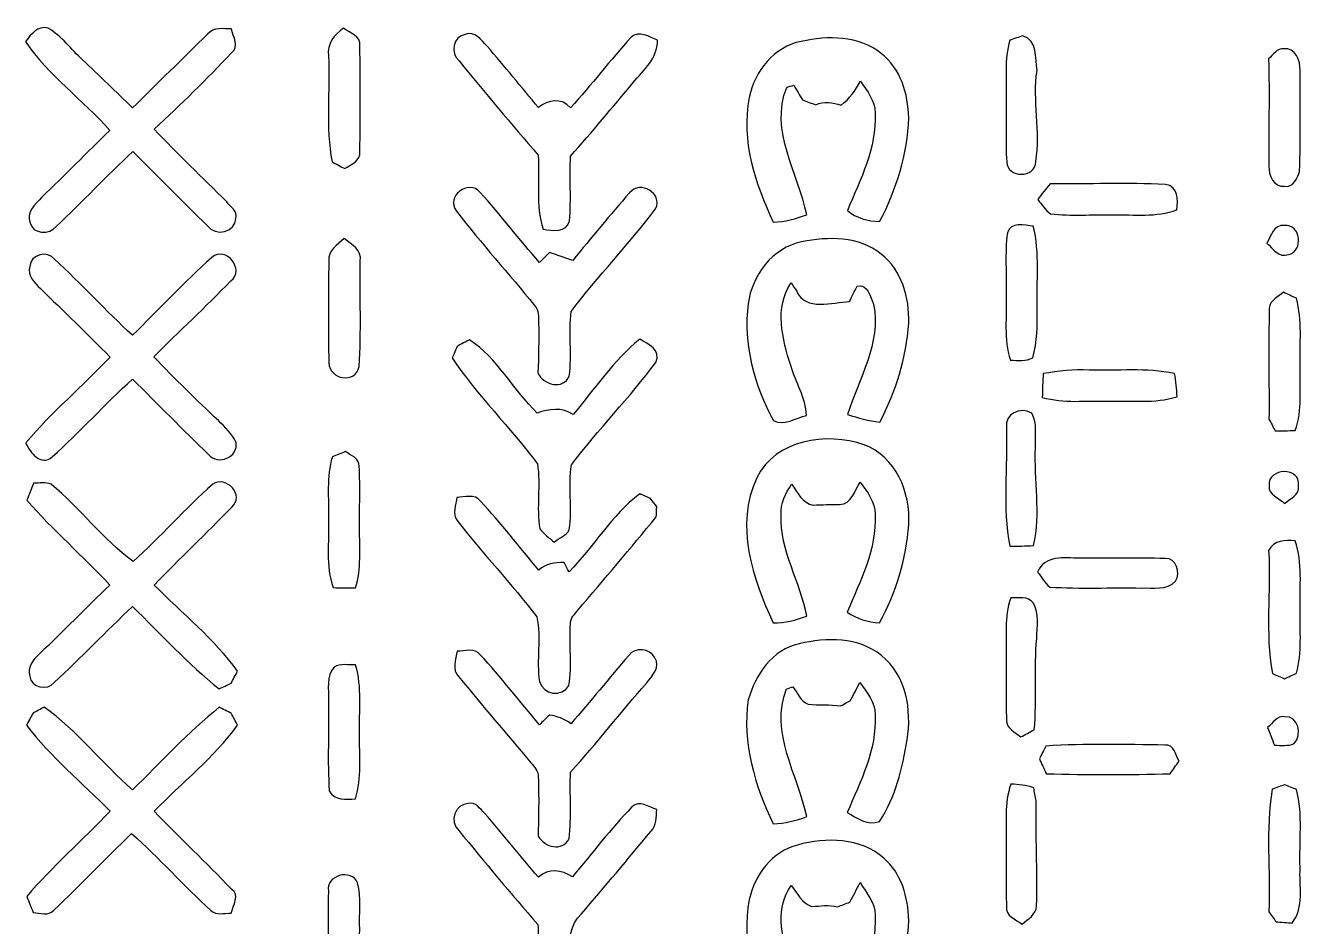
# Model space of a CAD drawing. Header units: centimetres. Extents: x -4.8 to 4.7, y -13.4 to 13.3.
# Drawn here: x -4.72 to 4.73, y 6.69 to 13.35 of the extents above; entities that cross this region are included whole.
import ezdxf

# ---------------------------------------------------------------- set-up
doc = ezdxf.new("R2010")
doc.units = ezdxf.units.CM
doc.header["$MEASUREMENT"] = 0
doc.layers.add('Camada 1', color=7, linetype='Continuous')

msp = doc.modelspace()

# ---------------------------------------------------------------- linework, layer by layer
at = {"layer": 'Camada 1', "color": 156}
for points, knots in [([(-4.71735, 13.23057), (-4.67606, 13.28384), (-4.62879, 13.34769), (-4.55117, 13.32934), (-4.55117, 13.32934), (-4.45099, 13.26973), (-4.3815, 13.17201), (-4.29612, 13.09404), (-4.29612, 13.09404), (-4.17125, 12.97763), (-4.04883, 12.85839), (-3.92711, 12.7388), (-3.92711, 12.7388), (-3.74297, 12.92154), (-3.5574, 13.10322), (-3.37185, 13.28455), (-3.37185, 13.28455), (-3.32846, 13.33958), (-3.25613, 13.32194), (-3.1951, 13.32335), (-3.1951, 13.32335), (-3.18593, 13.26479), (-3.13265, 13.19247), (-3.19546, 13.14661), (-3.19546, 13.14661), (-3.37855, 12.95187), (-3.57011, 12.76456), (-3.76695, 12.58322), (-3.76695, 12.58322), (-3.59445, 12.39801), (-3.40924, 12.22516), (-3.23108, 12.04524), (-3.23108, 12.04524), (-3.20498, 12.00819), (-3.14854, 11.9768), (-3.16335, 11.92353), (-3.16335, 11.92353), (-3.16406, 11.82088), (-3.31681, 11.7863), (-3.37361, 11.86744), (-3.37361, 11.86744), (-3.55881, 12.04912), (-3.74156, 12.23362), (-3.92499, 12.41742), (-3.92499, 12.41742), (-4.11868, 12.2375), (-4.29894, 12.04382), (-4.49121, 11.8625), (-4.49121, 11.8625), (-4.53918, 11.80253), (-4.66689, 11.80535), (-4.68312, 11.89002), (-4.68312, 11.89002), (-4.71594, 11.96833), (-4.6475, 12.02795), (-4.59846, 12.07769), (-4.59846, 12.07769), (-4.42841, 12.24068), (-4.26437, 12.41001), (-4.09397, 12.57299), (-4.09397, 12.57299), (-4.29506, 12.79807), (-4.54837, 12.97833), (-4.71735, 13.23057)], [0, 0, 0, 0, 0.0588235, 0.0588235, 0.0588235, 0.0588235, 0.1176471, 0.1176471, 0.1176471, 0.1176471, 0.1764706, 0.1764706, 0.1764706, 0.1764706, 0.2352941, 0.2352941, 0.2352941, 0.2352941, 0.2941176, 0.2941176, 0.2941176, 0.2941176, 0.3529412, 0.3529412, 0.3529412, 0.3529412, 0.4117647, 0.4117647, 0.4117647, 0.4117647, 0.4705882, 0.4705882, 0.4705882, 0.4705882, 0.5294118, 0.5294118, 0.5294118, 0.5294118, 0.5882353, 0.5882353, 0.5882353, 0.5882353, 0.6470588, 0.6470588, 0.6470588, 0.6470588, 0.7058824, 0.7058824, 0.7058824, 0.7058824, 0.7647059, 0.7647059, 0.7647059, 0.7647059, 0.8235294, 0.8235294, 0.8235294, 0.8235294, 0.8823529, 0.8823529, 0.8823529, 0.8823529, 1, 1, 1, 1]), ([(-2.47791, 13.12439), (-2.49378, 13.21293), (-2.43451, 13.28067), (-2.36855, 13.329), (-2.36855, 13.329), (-2.32445, 13.2916), (-2.23767, 13.27291), (-2.2472, 13.19812), (-2.2472, 13.19812), (-2.24296, 12.93812), (-2.2426, 12.67741), (-2.24754, 12.41707), (-2.24754, 12.41707), (-2.23908, 12.34686), (-2.31315, 12.32252), (-2.35902, 12.29077), (-2.35902, 12.29077), (-2.3823, 12.30347), (-2.42887, 12.32852), (-2.45215, 12.34087), (-2.45215, 12.34087), (-2.50296, 12.59874), (-2.46661, 12.86368), (-2.47791, 13.12439)], [0, 0, 0, 0, 0.1428571, 0.1428571, 0.1428571, 0.1428571, 0.2857143, 0.2857143, 0.2857143, 0.2857143, 0.4285714, 0.4285714, 0.4285714, 0.4285714, 0.5714286, 0.5714286, 0.5714286, 0.5714286, 0.7142857, 0.7142857, 0.7142857, 0.7142857, 1, 1, 1, 1]), ([(-1.46897, 13.28243), (-1.39841, 13.31136), (-1.34902, 13.23939), (-1.30632, 13.19565), (-1.30632, 13.19565), (-1.17897, 13.04536), (-1.05375, 12.89332), (-0.92709, 12.74233), (-0.92709, 12.74233), (-0.85689, 12.80125), (-0.75635, 12.81677), (-0.69108, 12.74056), (-0.69108, 12.74056), (-0.53481, 12.90813), (-0.39792, 13.09263), (-0.2427, 13.26091), (-0.2427, 13.26091), (-0.18379, 13.31806), (-0.10795, 13.26268), (-0.04797, 13.23904), (-0.04797, 13.23904), (-0.04514, 13.1071), (-0.14993, 13.01962), (-0.22718, 12.92718), (-0.22718, 12.92718), (-0.37994, 12.7448), (-0.53128, 12.56065), (-0.69003, 12.3832), (-0.69003, 12.3832), (-0.69849, 12.2241), (-0.68403, 12.06429), (-0.69814, 11.90589), (-0.69814, 11.90589), (-0.71754, 11.81452), (-0.82515, 11.83393), (-0.89322, 11.84275), (-0.89322, 11.84275), (-0.95003, 12.02055), (-0.91756, 12.20858), (-0.93027, 12.39131), (-0.93027, 12.39131), (-1.12854, 12.62027), (-1.32257, 12.85309), (-1.51448, 13.08734), (-1.51448, 13.08734), (-1.57797, 13.14344), (-1.55892, 13.26902), (-1.46897, 13.28243)], [0, 0, 0, 0, 0.0769231, 0.0769231, 0.0769231, 0.0769231, 0.1538462, 0.1538462, 0.1538462, 0.1538462, 0.2307692, 0.2307692, 0.2307692, 0.2307692, 0.3076923, 0.3076923, 0.3076923, 0.3076923, 0.3846154, 0.3846154, 0.3846154, 0.3846154, 0.4615385, 0.4615385, 0.4615385, 0.4615385, 0.5384615, 0.5384615, 0.5384615, 0.5384615, 0.6153846, 0.6153846, 0.6153846, 0.6153846, 0.6923077, 0.6923077, 0.6923077, 0.6923077, 0.7692308, 0.7692308, 0.7692308, 0.7692308, 0.8461538, 0.8461538, 0.8461538, 0.8461538, 1, 1, 1, 1]), ([(1.01494, 13.23093), (1.21038, 13.27326), (1.44073, 13.27538), (1.60408, 13.14238), (1.60408, 13.14238), (1.75012, 13.03266), (1.8041, 12.84181), (1.80869, 12.66648), (1.80869, 12.66648), (1.79987, 12.39837), (1.71908, 12.13555), (1.59349, 11.89955), (1.59349, 11.89955), (1.50671, 11.90201), (1.42205, 11.9253), (1.35502, 11.98209), (1.35502, 11.98209), (1.45274, 12.21069), (1.57232, 12.44423), (1.55999, 12.7), (1.55999, 12.7), (1.56209, 12.79277), (1.50001, 12.86544), (1.45167, 12.93777), (1.45167, 12.93777), (1.41427, 12.87073), (1.37195, 12.80548), (1.3088, 12.76032), (1.3088, 12.76032), (1.2467, 12.77972), (1.18215, 12.79207), (1.12148, 12.76173), (1.12148, 12.76173), (1.08866, 12.77408), (1.05587, 12.78643), (1.0234, 12.79842), (1.0234, 12.79842), (1.00188, 12.83476), (0.98036, 12.8711), (0.95919, 12.90742), (0.95919, 12.90742), (0.9458, 12.9032), (0.91968, 12.89473), (0.90664, 12.89049), (0.90664, 12.89049), (0.77786, 12.5677), (0.99342, 12.25796), (1.0548, 11.94928), (1.0548, 11.94928), (0.97508, 11.92035), (0.89252, 11.89848), (0.80751, 11.89601), (0.80751, 11.89601), (0.67415, 12.18106), (0.56656, 12.49821), (0.62971, 12.81571), (0.62971, 12.81571), (0.66852, 13.0108), (0.81421, 13.19106), (1.01494, 13.23093)], [0, 0, 0, 0, 0.0625, 0.0625, 0.0625, 0.0625, 0.125, 0.125, 0.125, 0.125, 0.1875, 0.1875, 0.1875, 0.1875, 0.25, 0.25, 0.25, 0.25, 0.3125, 0.3125, 0.3125, 0.3125, 0.375, 0.375, 0.375, 0.375, 0.4375, 0.4375, 0.4375, 0.4375, 0.5, 0.5, 0.5, 0.5, 0.5625, 0.5625, 0.5625, 0.5625, 0.625, 0.625, 0.625, 0.625, 0.6875, 0.6875, 0.6875, 0.6875, 0.75, 0.75, 0.75, 0.75, 0.8125, 0.8125, 0.8125, 0.8125, 0.875, 0.875, 0.875, 0.875, 1, 1, 1, 1]), ([(2.55517, 13.23975), (2.57951, 13.24786), (2.62819, 13.26409), (2.65253, 13.2722), (2.65253, 13.2722), (2.76506, 13.2341), (2.74038, 13.11027), (2.7566, 13.01679), (2.7566, 13.01679), (2.72204, 12.79312), (2.78589, 12.56629), (2.74778, 12.34333), (2.74778, 12.34333), (2.74672, 12.21916), (2.53434, 12.21705), (2.53293, 12.34193), (2.53293, 12.34193), (2.5213, 12.49574), (2.53223, 12.65061), (2.52906, 12.80477), (2.52906, 12.80477), (2.53152, 12.94977), (2.51424, 13.09828), (2.55517, 13.23975)], [0, 0, 0, 0, 0.1428571, 0.1428571, 0.1428571, 0.1428571, 0.2857143, 0.2857143, 0.2857143, 0.2857143, 0.4285714, 0.4285714, 0.4285714, 0.4285714, 0.5714286, 0.5714286, 0.5714286, 0.5714286, 0.7142857, 0.7142857, 0.7142857, 0.7142857, 1, 1, 1, 1]), ([(4.46829, 13.10251), (4.50215, 13.13074), (4.52931, 13.18189), (4.58082, 13.1766), (4.58082, 13.1766), (4.66441, 13.18754), (4.70429, 13.08734), (4.70005, 13.01785), (4.70005, 13.01785), (4.69969, 12.76879), (4.70534, 12.51937), (4.69723, 12.27067), (4.69723, 12.27067), (4.68029, 12.22304), (4.64889, 12.14613), (4.58576, 12.1606), (4.58576, 12.1606), (4.50673, 12.15001), (4.46546, 12.2428), (4.47075, 12.30911), (4.47075, 12.30911), (4.46792, 12.57334), (4.47428, 12.83793), (4.46829, 13.10251)], [0, 0, 0, 0, 0.1428571, 0.1428571, 0.1428571, 0.1428571, 0.2857143, 0.2857143, 0.2857143, 0.2857143, 0.4285714, 0.4285714, 0.4285714, 0.4285714, 0.5714286, 0.5714286, 0.5714286, 0.5714286, 0.7142857, 0.7142857, 0.7142857, 0.7142857, 1, 1, 1, 1]), ([(-1.53317, 11.97715), (-1.6189, 12.08051), (-1.44251, 12.21916), (-1.3589, 12.11509), (-1.3589, 12.11509), (-1.20543, 11.94928), (-1.06997, 11.7669), (-0.91934, 11.59792), (-0.91934, 11.59792), (-0.90099, 11.61626), (-0.86395, 11.65225), (-0.84525, 11.67024), (-0.84525, 11.67024), (-0.78809, 11.65189), (-0.73096, 11.63214), (-0.6738, 11.61273), (-0.6738, 11.61273), (-0.53622, 11.78101), (-0.39792, 11.94928), (-0.25364, 12.11192), (-0.25364, 12.11192), (-0.17885, 12.20893), (-0.00353, 12.10768), (-0.06208, 11.99373), (-0.06208, 11.99373), (-0.25717, 11.73162), (-0.4893, 11.49737), (-0.68509, 11.23561), (-0.68509, 11.23561), (-0.70696, 11.07757), (-0.67734, 10.91635), (-0.70026, 10.75831), (-0.70026, 10.75831), (-0.74507, 10.65247), (-0.89041, 10.69233), (-0.93203, 10.78123), (-0.93203, 10.78123), (-0.92533, 10.904), (-0.92499, 11.02677), (-0.92604, 11.14954), (-0.92604, 11.14954), (-0.93027, 11.19328), (-0.92004, 11.24549), (-0.95603, 11.27865), (-0.95603, 11.27865), (-1.14477, 11.51466), (-1.34972, 11.73762), (-1.53317, 11.97715)], [0, 0, 0, 0, 0.0769231, 0.0769231, 0.0769231, 0.0769231, 0.1538462, 0.1538462, 0.1538462, 0.1538462, 0.2307692, 0.2307692, 0.2307692, 0.2307692, 0.3076923, 0.3076923, 0.3076923, 0.3076923, 0.3846154, 0.3846154, 0.3846154, 0.3846154, 0.4615385, 0.4615385, 0.4615385, 0.4615385, 0.5384615, 0.5384615, 0.5384615, 0.5384615, 0.6153846, 0.6153846, 0.6153846, 0.6153846, 0.6923077, 0.6923077, 0.6923077, 0.6923077, 0.7692308, 0.7692308, 0.7692308, 0.7692308, 0.8461538, 0.8461538, 0.8461538, 0.8461538, 1, 1, 1, 1]), ([(2.76153, 12.06287), (2.79118, 12.10168), (2.82187, 12.14049), (2.85291, 12.17894), (2.85291, 12.17894), (3.13725, 12.17576), (3.42194, 12.18706), (3.70628, 12.17436), (3.70628, 12.17436), (3.80118, 12.15954), (3.79906, 12.05971), (3.7906, 11.98562), (3.7906, 11.98562), (3.63748, 11.93058), (3.4738, 11.95211), (3.31505, 11.94893), (3.31505, 11.94893), (3.1623, 11.95211), (3.00848, 11.94011), (2.85644, 11.95598), (2.85644, 11.95598), (2.81869, 11.98597), (2.79118, 12.02583), (2.76153, 12.06287)], [0, 0, 0, 0, 0.1428571, 0.1428571, 0.1428571, 0.1428571, 0.2857143, 0.2857143, 0.2857143, 0.2857143, 0.4285714, 0.4285714, 0.4285714, 0.4285714, 0.5714286, 0.5714286, 0.5714286, 0.5714286, 0.7142857, 0.7142857, 0.7142857, 0.7142857, 1, 1, 1, 1]), ([(2.53824, 11.81593), (2.56258, 11.90236), (2.66381, 11.87097), (2.72908, 11.86638), (2.72908, 11.86638), (2.77988, 11.66565), (2.75025, 11.45786), (2.75872, 11.25361), (2.75872, 11.25361), (2.75766, 11.1333), (2.75907, 11.01054), (2.72555, 10.89413), (2.72555, 10.89413), (2.67475, 10.86449), (2.61513, 10.87613), (2.55975, 10.87508), (2.55975, 10.87508), (2.50966, 11.03206), (2.5333, 11.19822), (2.52906, 11.35979), (2.52906, 11.35979), (2.5333, 11.51149), (2.5167, 11.66494), (2.53824, 11.81593)], [0, 0, 0, 0, 0.1428571, 0.1428571, 0.1428571, 0.1428571, 0.2857143, 0.2857143, 0.2857143, 0.2857143, 0.4285714, 0.4285714, 0.4285714, 0.4285714, 0.5714286, 0.5714286, 0.5714286, 0.5714286, 0.7142857, 0.7142857, 0.7142857, 0.7142857, 1, 1, 1, 1]), ([(4.45452, 11.74115), (4.48627, 11.79265), (4.50566, 11.88014), (4.58435, 11.87026), (4.58435, 11.87026), (4.70712, 11.88332), (4.72756, 11.678), (4.61539, 11.65577), (4.61539, 11.65577), (4.54306, 11.63002), (4.49862, 11.69846), (4.45452, 11.74115)], [0, 0, 0, 0, 0.25, 0.25, 0.25, 0.25, 0.5, 0.5, 0.5, 0.5, 1, 1, 1, 1]), ([(-4.68595, 11.56793), (-4.68029, 11.65789), (-4.55753, 11.68893), (-4.50285, 11.62155), (-4.50285, 11.62155), (-4.3053, 11.43987), (-4.12537, 11.23984), (-3.92606, 11.05958), (-3.92606, 11.05958), (-3.73274, 11.2529), (-3.54365, 11.45151), (-3.34151, 11.63496), (-3.34151, 11.63496), (-3.23885, 11.72457), (-3.09033, 11.54394), (-3.20145, 11.46069), (-3.20145, 11.46069), (-3.38561, 11.26842), (-3.58315, 11.0892), (-3.77013, 10.89977), (-3.77013, 10.89977), (-3.61421, 10.73961), (-3.45581, 10.58192), (-3.29247, 10.42882), (-3.29247, 10.42882), (-3.2445, 10.37978), (-3.18981, 10.33215), (-3.16194, 10.26795), (-3.16194, 10.26795), (-3.14184, 10.1607), (-3.29742, 10.09227), (-3.36515, 10.1794), (-3.36515, 10.1794), (-3.55494, 10.36214), (-3.74085, 10.54911), (-3.92677, 10.73608), (-3.92677, 10.73608), (-4.13137, 10.55158), (-4.31482, 10.34485), (-4.51979, 10.1607), (-4.51979, 10.1607), (-4.60516, 10.09085), (-4.68383, 10.19069), (-4.71594, 10.26442), (-4.71594, 10.26442), (-4.52472, 10.4916), (-4.29577, 10.68246), (-4.09292, 10.89906), (-4.09292, 10.89906), (-4.26191, 11.07016), (-4.43476, 11.23667), (-4.60691, 11.40424), (-4.60691, 11.40424), (-4.64996, 11.44763), (-4.70746, 11.49914), (-4.68595, 11.56793)], [0, 0, 0, 0, 0.0666667, 0.0666667, 0.0666667, 0.0666667, 0.1333333, 0.1333333, 0.1333333, 0.1333333, 0.2, 0.2, 0.2, 0.2, 0.2666667, 0.2666667, 0.2666667, 0.2666667, 0.3333333, 0.3333333, 0.3333333, 0.3333333, 0.4, 0.4, 0.4, 0.4, 0.4666667, 0.4666667, 0.4666667, 0.4666667, 0.5333333, 0.5333333, 0.5333333, 0.5333333, 0.6, 0.6, 0.6, 0.6, 0.6666667, 0.6666667, 0.6666667, 0.6666667, 0.7333333, 0.7333333, 0.7333333, 0.7333333, 0.8, 0.8, 0.8, 0.8, 0.8666667, 0.8666667, 0.8666667, 0.8666667, 1, 1, 1, 1]), ([(-2.47685, 11.6085), (-2.48496, 11.68646), (-2.41335, 11.73021), (-2.36255, 11.7736), (-2.36255, 11.7736), (-2.30857, 11.7295), (-2.22849, 11.69034), (-2.24579, 11.60638), (-2.24579, 11.60638), (-2.24754, 11.34744), (-2.23626, 11.0871), (-2.25178, 10.82851), (-2.25178, 10.82851), (-2.27753, 10.69798), (-2.47227, 10.73185), (-2.4765, 10.85638), (-2.4765, 10.85638), (-2.48179, 11.10684), (-2.48038, 11.35803), (-2.47685, 11.6085)], [0, 0, 0, 0, 0.1666667, 0.1666667, 0.1666667, 0.1666667, 0.3333333, 0.3333333, 0.3333333, 0.3333333, 0.5, 0.5, 0.5, 0.5, 0.6666667, 0.6666667, 0.6666667, 0.6666667, 1, 1, 1, 1]), ([(1.0174, 11.74997), (1.21284, 11.78912), (1.44285, 11.79336), (1.60513, 11.65895), (1.60513, 11.65895), (1.75894, 11.54041), (1.81504, 11.33615), (1.80833, 11.14918), (1.80833, 11.14918), (1.79139, 10.89342), (1.71626, 10.64294), (1.59385, 10.41823), (1.59385, 10.41823), (1.5127, 10.42705), (1.43403, 10.44927), (1.35678, 10.47326), (1.35678, 10.47326), (1.43791, 10.7389), (1.60796, 10.99961), (1.54939, 11.28818), (1.54939, 11.28818), (1.52435, 11.34145), (1.50566, 11.44235), (1.42733, 11.42223), (1.42733, 11.42223), (1.40687, 11.38484), (1.38818, 11.34674), (1.37125, 11.30793), (1.37125, 11.30793), (1.24283, 11.30476), (1.05056, 11.23491), (0.98071, 11.38484), (0.98071, 11.38484), (0.97048, 11.40036), (0.95003, 11.43212), (0.94014, 11.44763), (0.94014, 11.44763), (0.8135, 11.26384), (0.87488, 11.031), (0.93661, 10.83522), (0.93661, 10.83522), (0.97401, 10.71174), (1.04668, 10.59779), (1.05339, 10.46585), (1.05339, 10.46585), (0.97437, 10.4521), (0.88547, 10.38506), (0.80822, 10.43092), (0.80822, 10.43092), (0.66569, 10.69057), (0.58454, 10.99502), (0.62159, 11.29242), (0.62159, 11.29242), (0.65088, 11.50372), (0.80115, 11.70552), (1.0174, 11.74997)], [0, 0, 0, 0, 0.0666667, 0.0666667, 0.0666667, 0.0666667, 0.1333333, 0.1333333, 0.1333333, 0.1333333, 0.2, 0.2, 0.2, 0.2, 0.2666667, 0.2666667, 0.2666667, 0.2666667, 0.3333333, 0.3333333, 0.3333333, 0.3333333, 0.4, 0.4, 0.4, 0.4, 0.4666667, 0.4666667, 0.4666667, 0.4666667, 0.5333333, 0.5333333, 0.5333333, 0.5333333, 0.6, 0.6, 0.6, 0.6, 0.6666667, 0.6666667, 0.6666667, 0.6666667, 0.7333333, 0.7333333, 0.7333333, 0.7333333, 0.8, 0.8, 0.8, 0.8, 0.8666667, 0.8666667, 0.8666667, 0.8666667, 1, 1, 1, 1]), ([(4.47286, 11.26031), (4.4764, 11.31851), (4.5406, 11.34286), (4.5787, 11.37743), (4.5787, 11.37743), (4.6101, 11.36261), (4.64149, 11.34779), (4.67323, 11.33298), (4.67323, 11.33298), (4.71874, 11.16894), (4.69618, 10.99784), (4.70041, 10.83027), (4.70041, 10.83027), (4.69652, 10.67152), (4.72052, 10.50748), (4.66372, 10.35508), (4.66372, 10.35508), (4.61398, 10.35473), (4.56459, 10.35438), (4.5152, 10.35473), (4.5152, 10.35473), (4.50427, 10.37624), (4.48203, 10.41893), (4.47075, 10.4401), (4.47075, 10.4401), (4.4725, 10.7135), (4.46651, 10.9869), (4.47286, 11.26031)], [0, 0, 0, 0, 0.125, 0.125, 0.125, 0.125, 0.25, 0.25, 0.25, 0.25, 0.375, 0.375, 0.375, 0.375, 0.5, 0.5, 0.5, 0.5, 0.625, 0.625, 0.625, 0.625, 0.75, 0.75, 0.75, 0.75, 1, 1, 1, 1]), ([(-1.5261, 10.9802), (-1.50388, 10.9915), (-1.45979, 11.01407), (-1.43791, 11.02571), (-1.43791, 11.02571), (-1.22836, 10.89236), (-1.11478, 10.6553), (-0.93768, 10.48526), (-0.93768, 10.48526), (-0.84842, 10.51418), (-0.75494, 10.53182), (-0.67203, 10.47432), (-0.67203, 10.47432), (-0.51152, 10.6627), (-0.37182, 10.87402), (-0.1785, 11.031), (-0.1785, 11.031), (-0.1143, 10.99572), (-0.0208, 10.95021), (-0.05927, 10.8592), (-0.05927, 10.8592), (-0.25576, 10.59849), (-0.48436, 10.36249), (-0.68333, 10.10355), (-0.68333, 10.10355), (-0.70943, 9.9455), (-0.67663, 9.78288), (-0.69956, 9.62413), (-0.69956, 9.62413), (-0.72002, 9.57826), (-0.77576, 9.56344), (-0.81138, 9.53205), (-0.81138, 9.53205), (-0.84771, 9.56344), (-0.8883, 9.59061), (-0.91756, 9.62906), (-0.91756, 9.62906), (-0.94509, 9.78817), (-0.90874, 9.95221), (-0.93556, 10.11096), (-0.93556, 10.11096), (-1.13558, 10.37907), (-1.37971, 10.61402), (-1.56527, 10.89271), (-1.56527, 10.89271), (-1.55539, 10.91459), (-1.53563, 10.95833), (-1.5261, 10.9802)], [0, 0, 0, 0, 0.0769231, 0.0769231, 0.0769231, 0.0769231, 0.1538462, 0.1538462, 0.1538462, 0.1538462, 0.2307692, 0.2307692, 0.2307692, 0.2307692, 0.3076923, 0.3076923, 0.3076923, 0.3076923, 0.3846154, 0.3846154, 0.3846154, 0.3846154, 0.4615385, 0.4615385, 0.4615385, 0.4615385, 0.5384615, 0.5384615, 0.5384615, 0.5384615, 0.6153846, 0.6153846, 0.6153846, 0.6153846, 0.6923077, 0.6923077, 0.6923077, 0.6923077, 0.7692308, 0.7692308, 0.7692308, 0.7692308, 0.8461538, 0.8461538, 0.8461538, 0.8461538, 1, 1, 1, 1]), ([(2.80282, 10.77595), (2.91429, 10.7957), (3.02718, 10.80735), (3.14077, 10.80276), (3.14077, 10.80276), (3.35104, 10.79641), (3.5634, 10.81898), (3.77189, 10.77806), (3.77189, 10.77806), (3.78459, 10.72126), (3.78989, 10.66306), (3.7913, 10.60484), (3.7913, 10.60484), (3.62549, 10.55404), (3.45086, 10.57768), (3.28048, 10.57345), (3.28048, 10.57345), (3.11855, 10.57768), (2.95346, 10.55511), (2.79541, 10.60026), (2.79541, 10.60026), (2.79646, 10.65883), (2.79893, 10.71738), (2.80282, 10.77595)], [0, 0, 0, 0, 0.1428571, 0.1428571, 0.1428571, 0.1428571, 0.2857143, 0.2857143, 0.2857143, 0.2857143, 0.4285714, 0.4285714, 0.4285714, 0.4285714, 0.5714286, 0.5714286, 0.5714286, 0.5714286, 0.7142857, 0.7142857, 0.7142857, 0.7142857, 1, 1, 1, 1]), ([(2.53012, 10.37483), (2.51388, 10.48032), (2.63348, 10.53253), (2.7178, 10.4849), (2.7178, 10.4849), (2.76083, 10.40765), (2.74072, 10.31521), (2.74567, 10.23126), (2.74567, 10.23126), (2.73227, 9.98925), (2.78765, 9.74513), (2.73049, 9.50595), (2.73049, 9.50595), (2.67194, 9.50277), (2.61372, 9.50101), (2.55517, 9.50066), (2.55517, 9.50066), (2.50084, 9.78781), (2.53929, 10.08415), (2.53012, 10.37483)], [0, 0, 0, 0, 0.1666667, 0.1666667, 0.1666667, 0.1666667, 0.3333333, 0.3333333, 0.3333333, 0.3333333, 0.5, 0.5, 0.5, 0.5, 0.6666667, 0.6666667, 0.6666667, 0.6666667, 1, 1, 1, 1]), ([(0.68509, 10.00512), (0.82303, 10.29193), (1.20368, 10.34556), (1.47813, 10.25066), (1.47813, 10.25066), (1.71379, 10.16353), (1.8235, 9.89824), (1.80833, 9.66116), (1.80833, 9.66116), (1.79034, 9.40787), (1.71591, 9.15811), (1.59315, 8.9355), (1.59315, 8.9355), (1.50741, 8.93938), (1.42521, 8.96513), (1.35431, 9.01382), (1.35431, 9.01382), (1.45026, 9.24418), (1.57302, 9.47878), (1.56033, 9.7356), (1.56033, 9.7356), (1.56069, 9.82873), (1.50142, 9.90247), (1.45062, 9.97443), (1.45062, 9.97443), (1.40757, 9.91481), (1.38677, 9.80792), (1.2975, 9.80898), (1.2975, 9.80898), (1.2326, 9.81109), (1.16769, 9.80616), (1.10313, 9.8051), (1.10313, 9.8051), (1.02093, 9.81568), (0.98707, 9.90105), (0.94262, 9.95891), (0.94262, 9.95891), (0.90028, 9.89047), (0.85689, 9.81851), (0.86606, 9.73419), (0.86606, 9.73419), (0.85443, 9.4682), (1.00894, 9.23854), (1.05445, 8.98489), (1.05445, 8.98489), (0.97508, 8.95561), (0.89252, 8.93268), (0.80751, 8.93445), (0.80751, 8.93445), (0.65298, 9.26041), (0.52387, 9.65764), (0.68509, 10.00512)], [0, 0, 0, 0, 0.0714286, 0.0714286, 0.0714286, 0.0714286, 0.1428571, 0.1428571, 0.1428571, 0.1428571, 0.2142857, 0.2142857, 0.2142857, 0.2142857, 0.2857143, 0.2857143, 0.2857143, 0.2857143, 0.3571429, 0.3571429, 0.3571429, 0.3571429, 0.4285714, 0.4285714, 0.4285714, 0.4285714, 0.5, 0.5, 0.5, 0.5, 0.5714286, 0.5714286, 0.5714286, 0.5714286, 0.6428571, 0.6428571, 0.6428571, 0.6428571, 0.7142857, 0.7142857, 0.7142857, 0.7142857, 0.7857143, 0.7857143, 0.7857143, 0.7857143, 0.8571429, 0.8571429, 0.8571429, 0.8571429, 1, 1, 1, 1]), ([(-2.45004, 10.16247), (-2.42605, 10.17198), (-2.37808, 10.19104), (-2.35408, 10.20056), (-2.35408, 10.20056), (-2.31563, 10.17129), (-2.24861, 10.15223), (-2.25212, 10.09227), (-2.25212, 10.09227), (-2.2433, 9.93916), (-2.25142, 9.7857), (-2.24895, 9.63224), (-2.24895, 9.63224), (-2.25107, 9.48548), (-2.23343, 9.33484), (-2.27999, 9.19268), (-2.27999, 9.19268), (-2.33539, 9.19268), (-2.39041, 9.19339), (-2.44544, 9.19514), (-2.44544, 9.19514), (-2.50048, 9.35848), (-2.47368, 9.53169), (-2.47896, 9.69997), (-2.47896, 9.69997), (-2.47543, 9.85448), (-2.49695, 10.01254), (-2.45004, 10.16247)], [0, 0, 0, 0, 0.125, 0.125, 0.125, 0.125, 0.25, 0.25, 0.25, 0.25, 0.375, 0.375, 0.375, 0.375, 0.5, 0.5, 0.5, 0.5, 0.625, 0.625, 0.625, 0.625, 0.75, 0.75, 0.75, 0.75, 1, 1, 1, 1]), ([(-4.65807, 9.96703), (-4.61503, 9.96526), (-4.56917, 9.97691), (-4.52754, 9.96032), (-4.52754, 9.96032), (-4.31623, 9.78111), (-4.14513, 9.55462), (-3.92324, 9.38812), (-3.92324, 9.38812), (-3.71827, 9.56909), (-3.53976, 9.77864), (-3.3348, 9.95962), (-3.3348, 9.95962), (-3.23391, 10.02841), (-3.09386, 9.87319), (-3.19439, 9.78993), (-3.19439, 9.78993), (-3.38172, 9.59449), (-3.57964, 9.40893), (-3.76765, 9.21419), (-3.76765, 9.21419), (-3.55988, 9.00465), (-3.32317, 8.81838), (-3.151, 8.57673), (-3.151, 8.57673), (-3.16301, 8.55486), (-3.18698, 8.51041), (-3.19863, 8.48818), (-3.19863, 8.48818), (-3.22085, 8.47831), (-3.26531, 8.4582), (-3.28753, 8.44832), (-3.28753, 8.44832), (-3.51861, 8.6307), (-3.71722, 8.85084), (-3.92782, 9.0558), (-3.92782, 9.0558), (-4.12255, 8.87059), (-4.30954, 8.67692), (-4.50568, 8.49347), (-4.50568, 8.49347), (-4.55682, 8.43103), (-4.67642, 8.45749), (-4.68558, 8.54109), (-4.68558, 8.54109), (-4.70675, 8.60742), (-4.66019, 8.66386), (-4.61468, 8.70549), (-4.61468, 8.70549), (-4.43934, 8.87306), (-4.26931, 9.04627), (-4.09434, 9.21419), (-4.09434, 9.21419), (-4.29294, 9.42869), (-4.5166, 9.61954), (-4.70782, 9.84144), (-4.70782, 9.84144), (-4.69123, 9.88306), (-4.67465, 9.92504), (-4.65807, 9.96703)], [0, 0, 0, 0, 0.0625, 0.0625, 0.0625, 0.0625, 0.125, 0.125, 0.125, 0.125, 0.1875, 0.1875, 0.1875, 0.1875, 0.25, 0.25, 0.25, 0.25, 0.3125, 0.3125, 0.3125, 0.3125, 0.375, 0.375, 0.375, 0.375, 0.4375, 0.4375, 0.4375, 0.4375, 0.5, 0.5, 0.5, 0.5, 0.5625, 0.5625, 0.5625, 0.5625, 0.625, 0.625, 0.625, 0.625, 0.6875, 0.6875, 0.6875, 0.6875, 0.75, 0.75, 0.75, 0.75, 0.8125, 0.8125, 0.8125, 0.8125, 0.875, 0.875, 0.875, 0.875, 1, 1, 1, 1]), ([(4.47145, 9.94833), (4.45805, 10.08415), (4.7117, 10.08909), (4.6877, 9.94762), (4.6877, 9.94762), (4.70005, 9.87918), (4.62633, 9.85379), (4.58645, 9.81604), (4.58645, 9.81604), (4.54907, 9.85696), (4.46051, 9.88094), (4.47145, 9.94833)], [0, 0, 0, 0, 0.25, 0.25, 0.25, 0.25, 0.5, 0.5, 0.5, 0.5, 1, 1, 1, 1]), ([(-0.70167, 9.31156), (-0.51929, 9.49606), (-0.3877, 9.73137), (-0.17885, 9.8873), (-0.17885, 9.8873), (-0.15875, 9.87883), (-0.11888, 9.86155), (-0.09877, 9.85273), (-0.09877, 9.85273), (-0.08748, 9.83791), (-0.06456, 9.80757), (-0.05326, 9.7924), (-0.05326, 9.7924), (-0.05432, 9.77406), (-0.05608, 9.73701), (-0.05715, 9.71867), (-0.05715, 9.71867), (-0.24589, 9.48548), (-0.44131, 9.25829), (-0.6357, 9.0297), (-0.6357, 9.0297), (-0.65829, 8.999), (-0.69497, 8.97078), (-0.69037, 8.9281), (-0.69037, 8.9281), (-0.70131, 8.77675), (-0.67875, 8.62365), (-0.70202, 8.47301), (-0.70202, 8.47301), (-0.75706, 8.38059), (-0.889, 8.40316), (-0.92075, 8.50159), (-0.92075, 8.50159), (-0.94368, 8.65928), (-0.90594, 8.82332), (-0.93944, 8.97819), (-0.93944, 8.97819), (-1.12572, 9.22372), (-1.3395, 9.44774), (-1.52822, 9.69115), (-1.52822, 9.69115), (-1.5681, 9.74124), (-1.53458, 9.80581), (-1.53141, 9.8619), (-1.53141, 9.8619), (-1.47389, 9.86084), (-1.39876, 9.89153), (-1.35643, 9.83473), (-1.35643, 9.83473), (-1.20509, 9.67105), (-1.06749, 9.49501), (-0.92463, 9.32356), (-0.92463, 9.32356), (-0.87417, 9.37365), (-0.80503, 9.3793), (-0.738, 9.38176), (-0.738, 9.38176), (-0.72884, 9.36412), (-0.71084, 9.3292), (-0.70167, 9.31156)], [0, 0, 0, 0, 0.0625, 0.0625, 0.0625, 0.0625, 0.125, 0.125, 0.125, 0.125, 0.1875, 0.1875, 0.1875, 0.1875, 0.25, 0.25, 0.25, 0.25, 0.3125, 0.3125, 0.3125, 0.3125, 0.375, 0.375, 0.375, 0.375, 0.4375, 0.4375, 0.4375, 0.4375, 0.5, 0.5, 0.5, 0.5, 0.5625, 0.5625, 0.5625, 0.5625, 0.625, 0.625, 0.625, 0.625, 0.6875, 0.6875, 0.6875, 0.6875, 0.75, 0.75, 0.75, 0.75, 0.8125, 0.8125, 0.8125, 0.8125, 0.875, 0.875, 0.875, 0.875, 1, 1, 1, 1]), ([(4.46792, 9.46961), (4.50885, 9.54546), (4.58752, 9.54827), (4.66407, 9.54158), (4.66407, 9.54158), (4.72015, 9.37683), (4.69688, 9.20221), (4.70076, 9.03181), (4.70076, 9.03181), (4.69759, 8.87518), (4.71699, 8.71573), (4.67323, 8.56297), (4.67323, 8.56297), (4.65101, 8.55238), (4.60657, 8.53193), (4.58435, 8.5217), (4.58435, 8.5217), (4.56247, 8.53157), (4.51838, 8.55098), (4.4965, 8.56085), (4.4965, 8.56085), (4.43864, 8.8593), (4.48839, 9.16727), (4.46792, 9.46961)], [0, 0, 0, 0, 0.1428571, 0.1428571, 0.1428571, 0.1428571, 0.2857143, 0.2857143, 0.2857143, 0.2857143, 0.4285714, 0.4285714, 0.4285714, 0.4285714, 0.5714286, 0.5714286, 0.5714286, 0.5714286, 0.7142857, 0.7142857, 0.7142857, 0.7142857, 1, 1, 1, 1]), ([(2.76119, 9.3105), (2.81445, 9.43892), (2.95663, 9.41211), (3.06882, 9.41351), (3.06882, 9.41351), (3.28012, 9.40928), (3.49144, 9.4181), (3.70275, 9.40928), (3.70275, 9.40928), (3.7867, 9.41775), (3.82057, 9.3038), (3.78037, 9.24277), (3.78037, 9.24277), (3.71544, 9.17186), (3.6128, 9.19726), (3.52812, 9.19162), (3.52812, 9.19162), (3.30234, 9.19762), (3.07586, 9.18386), (2.85043, 9.19938), (2.85043, 9.19938), (2.81445, 9.23113), (2.7894, 9.27276), (2.76119, 9.3105)], [0, 0, 0, 0, 0.1428571, 0.1428571, 0.1428571, 0.1428571, 0.2857143, 0.2857143, 0.2857143, 0.2857143, 0.4285714, 0.4285714, 0.4285714, 0.4285714, 0.5714286, 0.5714286, 0.5714286, 0.5714286, 0.7142857, 0.7142857, 0.7142857, 0.7142857, 1, 1, 1, 1]), ([(2.52906, 8.68009), (2.53152, 8.8272), (2.51213, 8.97819), (2.56187, 9.11965), (2.56187, 9.11965), (2.61866, 9.11401), (2.69027, 9.13729), (2.72944, 9.08084), (2.72944, 9.08084), (2.77247, 9.00077), (2.75731, 8.90728), (2.75412, 8.82015), (2.75412, 8.82015), (2.73368, 8.59577), (2.75766, 8.36965), (2.73578, 8.14492), (2.73578, 8.14492), (2.70262, 8.12729), (2.66946, 8.10965), (2.6363, 8.09166), (2.6363, 8.09166), (2.59537, 8.12694), (2.52871, 8.15269), (2.53152, 8.21619), (2.53152, 8.21619), (2.52411, 8.37071), (2.53118, 8.52557), (2.52906, 8.68009)], [0, 0, 0, 0, 0.125, 0.125, 0.125, 0.125, 0.25, 0.25, 0.25, 0.25, 0.375, 0.375, 0.375, 0.375, 0.5, 0.5, 0.5, 0.5, 0.625, 0.625, 0.625, 0.625, 0.75, 0.75, 0.75, 0.75, 1, 1, 1, 1]), ([(0.99942, 8.78028), (1.19979, 8.82755), (1.43898, 8.83073), (1.60689, 8.69314), (1.60689, 8.69314), (1.79, 8.5471), (1.83232, 8.29027), (1.7974, 8.07049), (1.7974, 8.07049), (1.76001, 7.862), (1.71272, 7.64433), (1.59173, 7.4669), (1.59173, 7.4669), (1.50671, 7.43444), (1.42487, 7.4937), (1.35395, 7.53356), (1.35395, 7.53356), (1.45238, 7.76286), (1.57302, 7.99782), (1.55999, 8.25464), (1.55999, 8.25464), (1.56104, 8.34848), (1.4993, 8.42256), (1.44744, 8.49383), (1.44744, 8.49383), (1.42346, 8.44902), (1.40017, 8.40387), (1.37688, 8.35871), (1.37688, 8.35871), (1.3589, 8.34954), (1.32291, 8.33119), (1.30527, 8.32202), (1.30527, 8.32202), (1.22555, 8.33296), (1.14547, 8.32484), (1.06644, 8.33472), (1.06644, 8.33472), (1.00824, 8.35342), (0.98777, 8.41869), (0.9532, 8.46208), (0.9532, 8.46208), (0.94156, 8.4582), (0.91792, 8.45079), (0.90628, 8.4469), (0.90628, 8.4469), (0.77893, 8.122), (0.98989, 7.81295), (1.05516, 7.50322), (1.05516, 7.50322), (0.97542, 7.4743), (0.89252, 7.45313), (0.80785, 7.44996), (0.80785, 7.44996), (0.67098, 7.73394), (0.57502, 8.04862), (0.62335, 8.36682), (0.62335, 8.36682), (0.67486, 8.55274), (0.79974, 8.73689), (0.99942, 8.78028)], [0, 0, 0, 0, 0.0625, 0.0625, 0.0625, 0.0625, 0.125, 0.125, 0.125, 0.125, 0.1875, 0.1875, 0.1875, 0.1875, 0.25, 0.25, 0.25, 0.25, 0.3125, 0.3125, 0.3125, 0.3125, 0.375, 0.375, 0.375, 0.375, 0.4375, 0.4375, 0.4375, 0.4375, 0.5, 0.5, 0.5, 0.5, 0.5625, 0.5625, 0.5625, 0.5625, 0.625, 0.625, 0.625, 0.625, 0.6875, 0.6875, 0.6875, 0.6875, 0.75, 0.75, 0.75, 0.75, 0.8125, 0.8125, 0.8125, 0.8125, 0.875, 0.875, 0.875, 0.875, 1, 1, 1, 1]), ([(-1.52788, 8.7263), (-1.47109, 8.72384), (-1.39841, 8.75452), (-1.35784, 8.69914), (-1.35784, 8.69914), (-1.20473, 8.53298), (-1.0661, 8.35413), (-0.92004, 8.18232), (-0.92004, 8.18232), (-0.89534, 8.20596), (-0.87066, 8.22995), (-0.84596, 8.25394), (-0.84596, 8.25394), (-0.78951, 8.24441), (-0.73447, 8.22677), (-0.68932, 8.18938), (-0.68932, 8.18938), (-0.54151, 8.35377), (-0.40534, 8.52805), (-0.26034, 8.69456), (-0.26034, 8.69456), (-0.21412, 8.75911), (-0.10195, 8.74818), (-0.06843, 8.6755), (-0.06843, 8.6755), (-0.01975, 8.61236), (-0.09031, 8.54109), (-0.1277, 8.49136), (-0.1277, 8.49136), (-0.31891, 8.27475), (-0.49564, 8.04615), (-0.69003, 7.83237), (-0.69003, 7.83237), (-0.69778, 7.66867), (-0.68226, 7.50393), (-0.70061, 7.3406), (-0.70061, 7.3406), (-0.75388, 7.2411), (-0.88123, 7.27638), (-0.92991, 7.35999), (-0.92991, 7.35999), (-0.92638, 7.50605), (-0.92321, 7.65174), (-0.9292, 7.79744), (-0.9292, 7.79744), (-0.92463, 7.84083), (-0.96061, 7.87011), (-0.98354, 7.90151), (-0.98354, 7.90151), (-1.1617, 8.11283), (-1.3416, 8.32308), (-1.51623, 8.53722), (-1.51623, 8.53722), (-1.56951, 8.58978), (-1.53882, 8.66386), (-1.52788, 8.7263)], [0, 0, 0, 0, 0.0666667, 0.0666667, 0.0666667, 0.0666667, 0.1333333, 0.1333333, 0.1333333, 0.1333333, 0.2, 0.2, 0.2, 0.2, 0.2666667, 0.2666667, 0.2666667, 0.2666667, 0.3333333, 0.3333333, 0.3333333, 0.3333333, 0.4, 0.4, 0.4, 0.4, 0.4666667, 0.4666667, 0.4666667, 0.4666667, 0.5333333, 0.5333333, 0.5333333, 0.5333333, 0.6, 0.6, 0.6, 0.6, 0.6666667, 0.6666667, 0.6666667, 0.6666667, 0.7333333, 0.7333333, 0.7333333, 0.7333333, 0.8, 0.8, 0.8, 0.8, 0.8666667, 0.8666667, 0.8666667, 0.8666667, 1, 1, 1, 1]), ([(-2.43733, 8.60813), (-2.38972, 8.6374), (-2.3315, 8.62223), (-2.27858, 8.62365), (-2.27858, 8.62365), (-2.22919, 8.45784), (-2.2539, 8.28322), (-2.24895, 8.11318), (-2.24895, 8.11318), (-2.25248, 7.95372), (-2.23097, 7.79003), (-2.27999, 7.63517), (-2.27999, 7.63517), (-2.35091, 7.62847), (-2.4317, 7.62141), (-2.47332, 7.69301), (-2.47332, 7.69301), (-2.48813, 7.91491), (-2.47402, 8.13787), (-2.48002, 8.36012), (-2.48002, 8.36012), (-2.47509, 8.44268), (-2.49802, 8.54075), (-2.43733, 8.60813)], [0, 0, 0, 0, 0.1428571, 0.1428571, 0.1428571, 0.1428571, 0.2857143, 0.2857143, 0.2857143, 0.2857143, 0.4285714, 0.4285714, 0.4285714, 0.4285714, 0.5714286, 0.5714286, 0.5714286, 0.5714286, 0.7142857, 0.7142857, 0.7142857, 0.7142857, 1, 1, 1, 1]), ([(-4.66231, 8.26664), (-4.64219, 8.27792), (-4.60162, 8.30086), (-4.58116, 8.31215), (-4.58116, 8.31215), (-4.33704, 8.13928), (-4.15149, 7.89798), (-3.92747, 7.70078), (-3.92747, 7.70078), (-3.71722, 7.90716), (-3.51683, 8.12658), (-3.28648, 8.31108), (-3.28648, 8.31108), (-3.26424, 8.2998), (-3.21944, 8.27758), (-3.19722, 8.26664), (-3.19722, 8.26664), (-3.18557, 8.24441), (-3.1623, 8.20031), (-3.15066, 8.17845), (-3.15066, 8.17845), (-3.32705, 7.94066), (-3.56059, 7.75334), (-3.76695, 7.54308), (-3.76695, 7.54308), (-3.57964, 7.34835), (-3.38242, 7.16385), (-3.19651, 6.96841), (-3.19651, 6.96841), (-3.12914, 6.92255), (-3.18593, 6.84883), (-3.19758, 6.78885), (-3.19758, 6.78885), (-3.24767, 6.79238), (-3.30763, 6.77087), (-3.34856, 6.80895), (-3.34856, 6.80895), (-3.54929, 6.99311), (-3.72957, 7.19842), (-3.93381, 7.37799), (-3.93381, 7.37799), (-4.12855, 7.19242), (-4.31305, 6.99593), (-4.50919, 6.81214), (-4.50919, 6.81214), (-4.54871, 6.76556), (-4.61044, 6.79272), (-4.66124, 6.79379), (-4.66124, 6.79379), (-4.67713, 6.834), (-4.69299, 6.87422), (-4.70887, 6.91409), (-4.70887, 6.91409), (-4.51801, 7.13739), (-4.29401, 7.33), (-4.09292, 7.54415), (-4.09292, 7.54415), (-4.30106, 7.75299), (-4.52931, 7.94526), (-4.7117, 8.17774), (-4.7117, 8.17774), (-4.69935, 8.19996), (-4.67465, 8.24441), (-4.66231, 8.26664)], [0, 0, 0, 0, 0.0588235, 0.0588235, 0.0588235, 0.0588235, 0.1176471, 0.1176471, 0.1176471, 0.1176471, 0.1764706, 0.1764706, 0.1764706, 0.1764706, 0.2352941, 0.2352941, 0.2352941, 0.2352941, 0.2941176, 0.2941176, 0.2941176, 0.2941176, 0.3529412, 0.3529412, 0.3529412, 0.3529412, 0.4117647, 0.4117647, 0.4117647, 0.4117647, 0.4705882, 0.4705882, 0.4705882, 0.4705882, 0.5294118, 0.5294118, 0.5294118, 0.5294118, 0.5882353, 0.5882353, 0.5882353, 0.5882353, 0.6470588, 0.6470588, 0.6470588, 0.6470588, 0.7058824, 0.7058824, 0.7058824, 0.7058824, 0.7647059, 0.7647059, 0.7647059, 0.7647059, 0.8235294, 0.8235294, 0.8235294, 0.8235294, 0.8823529, 0.8823529, 0.8823529, 0.8823529, 1, 1, 1, 1]), ([(4.46088, 8.16115), (4.49932, 8.1915), (4.52966, 8.25112), (4.58786, 8.24123), (4.58786, 8.24123), (4.68982, 8.25146), (4.71628, 8.10648), (4.65701, 8.04298), (4.65701, 8.04298), (4.61081, 8.02216), (4.5593, 8.03133), (4.51097, 8.03063), (4.51097, 8.03063), (4.49403, 8.07402), (4.47745, 8.11742), (4.46088, 8.16115)], [0, 0, 0, 0, 0.2, 0.2, 0.2, 0.2, 0.4, 0.4, 0.4, 0.4, 0.6, 0.6, 0.6, 0.6, 1, 1, 1, 1]), ([(2.82222, 8.02463), (3.11431, 8.04403), (3.40818, 8.03592), (3.70099, 8.03168), (3.70099, 8.03168), (3.77048, 8.04121), (3.77859, 7.95761), (3.80576, 7.9121), (3.80576, 7.9121), (3.78354, 7.88141), (3.76202, 7.85071), (3.74049, 7.82002), (3.74049, 7.82002), (3.4357, 7.81227), (3.13019, 7.8112), (2.82539, 7.82038), (2.82539, 7.82038), (2.80811, 7.85705), (2.79118, 7.8934), (2.77424, 7.92973), (2.77424, 7.92973), (2.78623, 7.95337), (2.81023, 8.001), (2.82222, 8.02463)], [0, 0, 0, 0, 0.1428571, 0.1428571, 0.1428571, 0.1428571, 0.2857143, 0.2857143, 0.2857143, 0.2857143, 0.4285714, 0.4285714, 0.4285714, 0.4285714, 0.5714286, 0.5714286, 0.5714286, 0.5714286, 0.7142857, 0.7142857, 0.7142857, 0.7142857, 1, 1, 1, 1]), ([(2.56292, 7.7424), (2.62042, 7.74206), (2.67757, 7.73465), (2.73261, 7.7163), (2.73261, 7.7163), (2.73719, 7.69267), (2.74601, 7.64538), (2.75025, 7.62175), (2.75025, 7.62175), (2.7453, 7.36247), (2.76119, 7.10247), (2.75271, 6.84354), (2.75271, 6.84354), (2.7499, 6.77862), (2.68958, 6.74758), (2.64724, 6.70913), (2.64724, 6.70913), (2.60208, 6.74511), (2.52095, 6.76697), (2.53118, 6.84072), (2.53118, 6.84072), (2.52341, 6.99487), (2.53152, 7.14903), (2.52906, 7.3032), (2.52906, 7.3032), (2.53118, 7.45031), (2.51249, 7.60129), (2.56292, 7.7424)], [0, 0, 0, 0, 0.125, 0.125, 0.125, 0.125, 0.25, 0.25, 0.25, 0.25, 0.375, 0.375, 0.375, 0.375, 0.5, 0.5, 0.5, 0.5, 0.625, 0.625, 0.625, 0.625, 0.75, 0.75, 0.75, 0.75, 1, 1, 1, 1]), ([(4.49474, 7.70573), (4.51767, 7.71418), (4.56388, 7.73077), (4.58681, 7.73923), (4.58681, 7.73923), (4.60869, 7.73041), (4.65172, 7.71277), (4.67359, 7.70395), (4.67359, 7.70395), (4.72263, 7.51521), (4.69265, 7.31906), (4.70076, 7.12681), (4.70076, 7.12681), (4.69335, 6.98923), (4.73251, 6.83577), (4.64219, 6.71688), (4.64219, 6.71688), (4.61222, 6.71934), (4.55224, 6.72394), (4.52261, 6.72641), (4.52261, 6.72641), (4.50919, 6.74441), (4.4831, 6.78074), (4.47004, 6.79872), (4.47004, 6.79872), (4.48344, 7.1007), (4.44324, 7.40657), (4.49474, 7.70573)], [0, 0, 0, 0, 0.125, 0.125, 0.125, 0.125, 0.25, 0.25, 0.25, 0.25, 0.375, 0.375, 0.375, 0.375, 0.5, 0.5, 0.5, 0.5, 0.625, 0.625, 0.625, 0.625, 0.75, 0.75, 0.75, 0.75, 1, 1, 1, 1]), ([(-1.51694, 7.40127), (-1.58996, 7.46548), (-1.54374, 7.59882), (-1.44604, 7.59953), (-1.44604, 7.59953), (-1.39206, 7.61787), (-1.36065, 7.55826), (-1.32537, 7.52934), (-1.32537, 7.52934), (-1.19062, 7.3734), (-1.06291, 7.21147), (-0.92779, 7.05555), (-0.92779, 7.05555), (-0.84912, 7.12364), (-0.75917, 7.11093), (-0.67592, 7.05908), (-0.67592, 7.05908), (-0.53092, 7.23229), (-0.39334, 7.41257), (-0.23636, 7.57483), (-0.23636, 7.57483), (-0.18345, 7.6334), (-0.11007, 7.57061), (-0.05221, 7.55543), (-0.05221, 7.55543), (-0.05927, 7.49969), (-0.05257, 7.43725), (-0.0963, 7.39422), (-0.0963, 7.39422), (-0.2667, 7.1903), (-0.43638, 6.98534), (-0.61066, 6.78497), (-0.61066, 6.78497), (-0.78176, 6.61563), (-0.63005, 6.35212), (-0.72424, 6.1489), (-0.72424, 6.1489), (-0.80503, 6.14115), (-0.88793, 6.14856), (-0.93027, 6.22793), (-0.93027, 6.22793), (-0.92499, 6.38739), (-0.92533, 6.54719), (-0.93098, 6.70665), (-0.93098, 6.70665), (-1.13205, 6.93313), (-1.32396, 7.16774), (-1.51694, 7.40127)], [0, 0, 0, 0, 0.0769231, 0.0769231, 0.0769231, 0.0769231, 0.1538462, 0.1538462, 0.1538462, 0.1538462, 0.2307692, 0.2307692, 0.2307692, 0.2307692, 0.3076923, 0.3076923, 0.3076923, 0.3076923, 0.3846154, 0.3846154, 0.3846154, 0.3846154, 0.4615385, 0.4615385, 0.4615385, 0.4615385, 0.5384615, 0.5384615, 0.5384615, 0.5384615, 0.6153846, 0.6153846, 0.6153846, 0.6153846, 0.6923077, 0.6923077, 0.6923077, 0.6923077, 0.7692308, 0.7692308, 0.7692308, 0.7692308, 0.8461538, 0.8461538, 0.8461538, 0.8461538, 1, 1, 1, 1]), ([(0.98707, 7.29333), (1.19698, 7.35224), (1.45204, 7.34835), (1.62348, 7.19701), (1.62348, 7.19701), (1.75472, 7.08483), (1.80552, 6.90562), (1.80903, 6.7384), (1.80903, 6.7384), (1.80021, 6.4703), (1.71874, 6.20854), (1.5949, 5.97181), (1.5949, 5.97181), (1.50707, 5.97393), (1.42275, 5.99934), (1.3522, 6.0526), (1.3522, 6.0526), (1.45379, 6.2812), (1.57268, 6.51756), (1.56069, 6.77438), (1.56069, 6.77438), (1.55999, 6.86788), (1.49613, 6.9409), (1.44885, 7.01569), (1.44885, 7.01569), (1.42416, 6.9677), (1.39912, 6.92009), (1.37442, 6.87175), (1.37442, 6.87175), (1.34338, 6.86045), (1.31268, 6.84847), (1.28198, 6.83718), (1.28198, 6.83718), (1.21849, 6.85411), (1.15429, 6.84247), (1.09007, 6.8393), (1.09007, 6.8393), (1.01811, 6.86364), (0.98495, 6.93914), (0.93944, 6.99381), (0.93944, 6.99381), (0.82161, 6.83294), (0.86995, 6.62552), (0.91756, 6.44842), (0.91756, 6.44842), (0.95391, 6.30202), (1.0414, 6.17044), (1.05516, 6.01802), (1.05516, 6.01802), (0.97508, 5.99015), (0.89181, 5.97181), (0.80715, 5.96793), (0.80715, 5.96793), (0.67415, 6.25369), (0.56585, 6.57153), (0.63041, 6.88974), (0.63041, 6.88974), (0.67062, 7.07178), (0.79903, 7.24746), (0.98707, 7.29333)], [0, 0, 0, 0, 0.0625, 0.0625, 0.0625, 0.0625, 0.125, 0.125, 0.125, 0.125, 0.1875, 0.1875, 0.1875, 0.1875, 0.25, 0.25, 0.25, 0.25, 0.3125, 0.3125, 0.3125, 0.3125, 0.375, 0.375, 0.375, 0.375, 0.4375, 0.4375, 0.4375, 0.4375, 0.5, 0.5, 0.5, 0.5, 0.5625, 0.5625, 0.5625, 0.5625, 0.625, 0.625, 0.625, 0.625, 0.6875, 0.6875, 0.6875, 0.6875, 0.75, 0.75, 0.75, 0.75, 0.8125, 0.8125, 0.8125, 0.8125, 0.875, 0.875, 0.875, 0.875, 1, 1, 1, 1]), ([(-2.47931, 6.95254), (-2.50367, 7.06895), (-2.30716, 7.12328), (-2.26554, 7.01392), (-2.26554, 7.01392), (-2.23307, 6.90279), (-2.2539, 6.78356), (-2.24861, 6.66891), (-2.24861, 6.66891), (-2.25672, 6.47276), (-2.22566, 6.27238), (-2.27753, 6.08012), (-2.27753, 6.08012), (-2.33115, 6.07976), (-2.38441, 6.07976), (-2.43769, 6.08047), (-2.43769, 6.08047), (-2.44827, 6.10129), (-2.46979, 6.14291), (-2.48038, 6.16338), (-2.48038, 6.16338), (-2.47896, 6.42654), (-2.48496, 6.68972), (-2.47931, 6.95254)], [0, 0, 0, 0, 0.1428571, 0.1428571, 0.1428571, 0.1428571, 0.2857143, 0.2857143, 0.2857143, 0.2857143, 0.4285714, 0.4285714, 0.4285714, 0.4285714, 0.5714286, 0.5714286, 0.5714286, 0.5714286, 0.7142857, 0.7142857, 0.7142857, 0.7142857, 1, 1, 1, 1])]:
    msp.add_open_spline(points, degree=3, knots=knots, dxfattribs=at)

doc.saveas('drawing.dxf')
